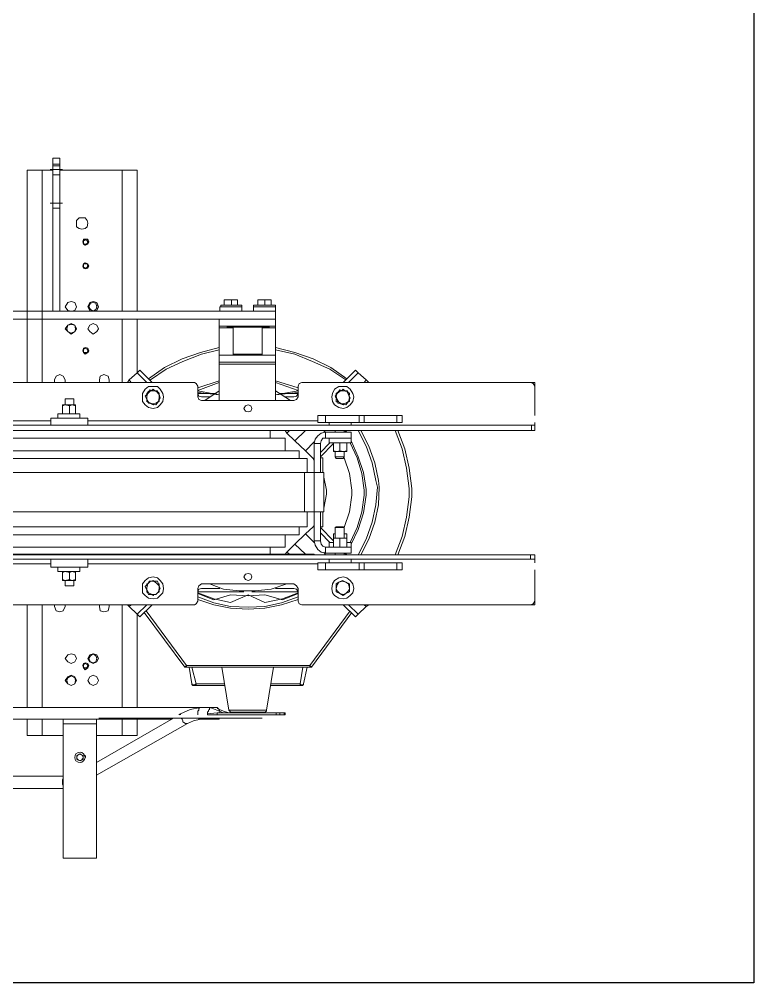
# Model space of a CAD drawing. Header units: millimetres. Extents: x 1341 to 37388, y -13954 to 1849.
# Drawn here: x 7808 to 8700, y -9904 to -8734 of the extents above; entities that cross this region are included whole.
import ezdxf

# ---------------------------------------------------------------- set-up
doc = ezdxf.new("R2010")
doc.units = ezdxf.units.MM
doc.layers.add('BARRAMENTOS', color=4, linetype='Continuous', lineweight=0)
doc.layers.add('P', color=250, linetype='Continuous', lineweight=9)

# ---------------------------------------------------------------- blocks, each defined once
blk = doc.blocks.new('TRANFORMADOR_IP00_TRAEL_VISTA_SUP')
at = {"layer": 'BARRAMENTOS'}
for p, q in [((-420.5, -279.6), (-420.5, -239.3)), ((-257.7, -239.3), (-257.7, -279.6))]:
    blk.add_line(p, q, dxfattribs=at)
blk.add_lwpolyline([(-251.7, -279.6), (-420.5, -279.6), (-420.5, -239.3), (-251.7, -239.3)], close=True, dxfattribs=at)
at = {"layer": 'P', "color": 3, "linetype": 'Continuous', "lineweight": 5}
for p, q in [((0, -532.3), (0, 473.5)), ((47.5, -532.3), (47.5, 473.5)), ((-63.1, -224.5), (-63.1, 164.6)), ((110.6, 164.6), (110.6, -224.5)), ((-321.1, -49.9), (-321.1, -239.3)), ((-251.7, -242.3), (-251.7, -68.1)), ((-237.8, -67.3), (-237.8, -406.2)), ((-271.6, -195.6), (-251.7, -195.6)), ((-271.6, -239.3), (-271.6, -195.6)), ((-237.8, -195.6), (-112.8, -195.6)), ((157, -195.6), (233.9, -195.6)), ((233.9, -195.6), (415, -195.6)), ((415, -213.8), (415, -195.6)), ((-271.6, -213.8), (-251.7, -213.8)), ((-237.8, -213.8), (-112.8, -213.8)), ((157, -213.8), (233.9, -213.8)), ((233.9, -213.8), (415, -213.8)), ((415, -226.6), (415, -213.8)), ((-114.9, -228.7), (-112.8, -228.7)), ((-72.7, -259.7), (-72.7, -233)), ((-72.7, -233), (-67.3, -233)), ((-67.3, -224.5), (-67.3, -269.4)), ((-67.3, -224.5), (-57.7, -224.5)), ((105.2, -224.5), (113.8, -224.5)), ((113.8, -224.5), (113.8, -269.4)), ((113.8, -233), (119.1, -233)), ((119.1, -259.7), (119.1, -233)), ((157, -228.7), (160.2, -228.7)), ((429.4, -226.6), (243.6, -226.6)), ((368.5, -226.6), (368.5, -235.2)), ((368.5, -226.6), (368.5, -235.2)), ((374.9, -223.4), (374.9, -238.4)), ((374.9, -223.4), (374.9, -238.4)), ((409.1, -226.6), (409.1, -235.2)), ((409.1, -226.6), (409.1, -235.2)), ((415.5, -223.4), (415.5, -238.4)), ((415.5, -223.4), (415.5, -238.4)), ((420.3, -226.6), (420.3, -235.2)), ((420.3, -226.6), (420.3, -235.2)), ((422, -226.6), (422, -235.2)), ((422, -226.6), (422, -235.2)), ((429.4, -235.2), (429.4, -226.6)), ((-202.6, -243.7), (-206.8, -243.7)), ((-112.8, -241.6), (-114.9, -241.6)), ((-89.8, -241.6), (-83.4, -241.6)), ((-89.8, -241.6), (-89.8, -252.3)), ((-83.4, -250.1), (-83.4, -241.6)), ((-73.8, -238.4), (-72.7, -238.4)), ((-72.7, -241.6), (-73.8, -246.9)), ((129.8, -241.6), (137.3, -241.6)), ((137.3, -241.6), (137.3, -252.3)), ((160.2, -241.6), (157, -241.6)), ((224.3, -243.7), (221.1, -243.7)), ((243.6, -235.2), (429.4, -235.2)), ((415, -311.1), (415, -235.2)), ((-301.6, -257.9), (-300.5, -255.8)), ((-300.5, -255.8), (-298.5, -255.8)), ((-300.5, -255.8), (-298.5, -255.8)), ((-298.5, -255.8), (-296, -255.8)), ((-296, -255.8), (-295, -257.4)), ((-295, -257.4), (-294, -259.4)), ((-83.4, -252.3), (-89.8, -252.3)), ((-73.8, -254.4), (-72.7, -254.4)), ((119.1, -246.9), (128.8, -246.9)), ((137.3, -252.3), (129.8, -252.3)), ((-298.5, -266.4), (-296, -266.4)), ((-294, -259.4), (-295, -261.4)), ((-67.3, -259.7), (-72.7, -259.7)), ((119.1, -259.7), (113.8, -259.7)), ((-304.3, -279.6), (-250.7, -373.1)), ((-271.6, -329.2), (-271.6, -279.6)), ((-251.7, -371.4), (-251.7, -279.6)), ((-175.8, -280.1), (-180.1, -280.1)), ((-57.7, -269.4), (-67.3, -269.4)), ((-63.1, -548.4), (-63.1, -269.4)), ((113.8, -269.4), (105.2, -269.4)), ((110.6, -269.4), (110.6, -548.4)), ((251, -280.1), (246.8, -280.1)), ((-250.7, -282.6), (-250.7, -481)), ((-114.9, -283.3), (-112.8, -283.3)), ((157, -283.3), (160.2, -283.3)), ((-112.8, -295), (-114.9, -295)), ((160.2, -295), (157, -295)), ((-271.6, -311.1), (-251.7, -311.1)), ((-237.8, -311.1), (-112.8, -311.1)), ((157, -311.1), (233.9, -311.1)), ((243.6, -311.1), (415, -311.1)), ((-112.8, -317.5), (-114.9, -319.6)), ((160.2, -319.6), (157, -317.5)), ((-271.6, -329.2), (-251.7, -329.2)), ((-237.8, -329.2), (-124.5, -329.2)), ((-95.1, -341), (-90.9, -338.8)), ((-90.9, -338.8), (-87.7, -342.1)), ((136.2, -341), (140.5, -338.8)), ((140.5, -338.8), (143.7, -342.1)), ((168.7, -329.2), (157, -341)), ((168.7, -329.2), (233.9, -329.2)), ((-186.5, -389.1), (-120.3, -339.9)), ((-100.5, -343.1), (-95.1, -341)), ((-100.5, -347.4), (-100.5, -343.1)), ((130.9, -347.4), (132, -343.1)), ((132, -343.1), (136.2, -341)), ((-246.4, -379.9), (-245.3, -381.6)), ((-188.7, -392.3), (-209, -395.5)), ((-209, -400.8), (-188.7, -395.5)), ((-188.7, -386.9), (-188.7, -389.1)), ((-186.5, -538.7), (-186.5, -389.1)), ((-237.8, -406.2), (-237.8, -417.9)), ((-211.1, -400.8), (-211.1, -436.1)), ((-209, -435), (-209, -400.8)), ((-97.3, -458.6), (-97.3, -403)), ((-93, -407.3), (-93, -429.7)), ((-87.7, -407.3), (-87.7, -519.5)), ((135.2, -519.5), (135.2, -407.3)), ((139.4, -417.9), (139.4, -407.3)), ((142, -428.6), (144.8, -403)), ((142, -428.6), (146.9, -403)), ((143.7, -403), (143.7, -425.4)), ((157, -428.6), (147.4, -403)), ((159.1, -428.6), (150.6, -403)), ((-251.7, -425.4), (-251.7, -417.9)), ((-245.3, -414.7), (-244.3, -426.5)), ((-237.8, -417.9), (-244.3, -434)), ((-237.8, -417.9), (-237.8, -425.4)), ((135.2, -411.5), (146.9, -428.6)), ((-244.3, -426.5), (-244.3, -498.1)), ((135.2, -428.6), (179.4, -428.6)), ((179.4, -428.6), (181.6, -428.6)), ((225.4, -428.6), (190.1, -428.6)), ((223.3, -428.6), (223.3, -445.7)), ((243.6, -429.7), (248.9, -429.7)), ((248.9, -429.7), (248.9, -456.4)), ((248.9, -430.8), (251, -430.8)), ((251, -430.8), (251, -456.4)), ((-243.2, -442.5), (-243.2, -484.2)), ((-241.1, -486.4), (-241.1, -440.4)), ((224.3, -448.9), (224.3, -438.3)), ((224.3, -438.3), (225.4, -438.3)), ((224.3, -439.3), (224.3, -438.3)), ((224.3, -447.9), (224.3, -439.3)), ((257.5, -447.9), (257.5, -443.6)), ((191.2, -445.7), (191.2, -481)), ((224.3, -448.9), (224.3, -447.9)), ((224.3, -477.8), (224.3, -447.9)), ((225.4, -448.9), (224.3, -448.9)), ((-244.3, -456.4), (-243.2, -456.4)), ((248.9, -456.4), (243.6, -456.4)), ((251, -456.4), (248.9, -456.4)), ((-243.2, -470.3), (-244.3, -470.3)), ((-97.3, -524.8), (-97.3, -468.2)), ((224.3, -489.6), (224.3, -477.8)), ((224.3, -477.8), (225.4, -477.8)), ((224.3, -478.9), (224.3, -477.8)), ((224.3, -488.5), (224.3, -478.9)), ((243.6, -470.3), (248.9, -470.3)), ((248.9, -470.3), (251, -470.3)), ((248.9, -470.3), (248.9, -497)), ((251, -470.3), (251, -497)), ((-188.7, -494.9), (-241.1, -486.4)), ((-51.3, -490.6), (-42.8, -490.6)), ((98.8, -490.6), (89.2, -490.6)), ((224.3, -481), (191.2, -481)), ((223.3, -481), (223.3, -497)), ((224.3, -489.6), (224.3, -488.5)), ((225.4, -489.6), (224.3, -489.6)), ((-246.4, -498.1), (-244.3, -498.1)), ((-244.3, -498.1), (-244.3, -502.4)), ((-244.3, -502.4), (-244.3, -507.7)), ((-211.1, -491.7), (-211.1, -527)), ((-209, -527), (-209, -491.7)), ((-93, -497), (-93, -519.5)), ((135.2, -497), (179.4, -497)), ((146.9, -497), (135.2, -515.2)), ((146.9, -524.8), (142, -497)), ((144.8, -524.8), (142, -497)), ((143.7, -502.4), (143.7, -524.8)), ((147.4, -524.8), (157, -497)), ((150.6, -524.8), (159.1, -497)), ((190.1, -497), (223.3, -497)), ((248.9, -497), (243.6, -497)), ((251, -497), (248.9, -497)), ((-246.4, -507.7), (-246.4, -508.8)), ((-244.3, -508.8), (-246.4, -508.8)), ((-244.3, -507.7), (-244.3, -508.8)), ((-51.3, -508.8), (-49.2, -510.9)), ((-51.3, -514.1), (-49.2, -510.9)), ((95.6, -510.9), (98.8, -508.8)), ((139.4, -519.5), (139.4, -508.8)), ((-39.5, -520.6), (-26.7, -533.4)), ((-27.8, -525.9), (-18.2, -525.9)), ((74.2, -533.4), (86, -520.6)), ((98.8, -533.4), (86, -520.6)), ((-211.1, -527), (-209, -527)), ((-188.7, -530.2), (-209, -527)), ((-209, -531.2), (-188.7, -535.5)), ((-37.4, -544.1), (-26.7, -533.4)), ((47.5, -532.3), (47.5, -544.1)), ((-188.7, -538.7), (-188.7, -540.9)), ((-120.3, -587.9), (-186.5, -538.7)), ((-4.3, -544.1), (-35.3, -544.1)), ((-18.2, -543), (-16, -544.1)), ((-4.3, -544.1), (0, -544.1)), ((0, -544.1), (47.5, -544.1)), ((47.5, -544.1), (51.8, -544.1)), ((47.5, -544.1), (47.5, -555.8)), ((82.8, -544.1), (51.8, -544.1)), ((62.5, -544.1), (64.6, -543)), ((65.7, -544.1), (64.6, -543)), ((-70.5, -598.6), (-70.5, -558)), ((-62, -598.6), (-62, -558)), ((-52.4, -558), (-49.2, -555.8)), ((-37.4, -563.3), (-25.7, -551.6)), ((-35.3, -567.6), (-19.2, -551.6)), ((0, -551.6), (-35.3, -551.6)), ((82.8, -551.6), (47.5, -551.6)), ((82.8, -567.6), (66.8, -551.6)), ((83.9, -563.3), (72.1, -551.6)), ((98.8, -558), (96.7, -555.8)), ((108.4, -558), (108.4, -598.6)), ((117, -558), (117, -598.6)), ((-99.4, -575.1), (-97.3, -570.8)), ((-97.3, -570.8), (-93, -570.8)), ((-97.3, -570.8), (-93, -570.8)), ((-93, -570.8), (-87.7, -570.8)), ((-87.7, -570.8), (-85.5, -574)), ((-70.5, -567.6), (-70.5, -571.9)), ((-70.5, -574), (-70.5, -568.7)), ((-70.5, -579.3), (-70.5, -571.9)), ((-62, -562.2), (-57.7, -562.2)), ((-52.4, -569.7), (-50.2, -569.7)), ((-42.8, -562.2), (-37.4, -562.2)), ((-37.4, -567.6), (-37.4, -562.2)), ((-32.1, -569.7), (-19.2, -569.7)), ((-19.2, -569.7), (-18.2, -570.8)), ((-19.2, -569.7), (-19.2, -580.4)), ((-18.2, -570.8), (-18.2, -579.3)), ((64.6, -570.8), (66.8, -569.7)), ((64.6, -570.8), (64.6, -579.3)), ((66.8, -569.7), (73.2, -569.7)), ((66.8, -569.7), (66.8, -580.4)), ((73.2, -579.3), (73.2, -571.9)), ((83.9, -562.2), (89.2, -562.2)), ((83.9, -589), (83.9, -562.2)), ((96.7, -569.7), (98.8, -569.7)), ((105.2, -562.2), (108.4, -562.2)), ((117, -566.5), (117, -567.6)), ((117, -567.6), (117, -566.5)), ((130.9, -577.2), (132, -572.9)), ((132, -572.9), (136.2, -571.9)), ((136.2, -571.9), (140.5, -569.7)), ((140.5, -569.7), (143.7, -571.9)), ((-127.7, -594.3), (-112.8, -579.3)), ((-85.5, -574), (-83.4, -578.3)), ((-83.4, -578.3), (-85.5, -582.6)), ((-70.5, -582.6), (-70.5, -577.2)), ((-70.5, -583.6), (-70.5, -579.3)), ((-50.2, -580.4), (-52.4, -580.4)), ((-52.4, -583.6), (-50.2, -581.5)), ((-37.4, -589), (-37.4, -583.6)), ((-32.1, -583.6), (-32.1, -579.3)), ((-19.2, -580.4), (-32.1, -580.4)), ((-18.2, -579.3), (-19.2, -580.4)), ((66.8, -580.4), (64.6, -579.3)), ((73.2, -580.4), (66.8, -580.4)), ((98.8, -580.4), (96.7, -580.4)), ((98.8, -583.6), (96.7, -581.5)), ((97.8, -582.6), (96.7, -582.6)), ((117, -582.6), (117, -581.5)), ((171.9, -594.3), (157, -579.3)), ((-127.7, -594.3), (-124.5, -597.5)), ((-124.5, -597.5), (-112.8, -585.8)), ((-93, -586.8), (-87.7, -586.8)), ((-57.7, -589), (-62, -589)), ((-37.4, -589), (-42.8, -589)), ((89.2, -589), (83.9, -589)), ((108.4, -589), (105.2, -589)), ((168.7, -597.5), (157, -585.8)), ((168.7, -597.5), (171.9, -594.3)), ((-124.5, -597.5), (-114.9, -607.1)), ((-114.9, -607.1), (-112.8, -605)), ((-114.9, -607.1), (-112.8, -610.3)), ((-62, -605), (-62, -644.6)), ((117, -598.6), (108.4, -598.6)), ((117, -605), (117, -598.6)), ((117, -605), (117, -644.6)), ((160.2, -607.1), (157, -605)), ((157, -610.3), (160.2, -607.1)), ((160.2, -607.1), (168.7, -597.5)), ((-62, -651), (-62, -644.6)), ((117, -651), (117, -644.6)), ((-112.8, -812.1), (-112.8, -806.7)), ((98.8, -806.7), (98.8, -812.1)), ((-112.8, -812.1), (-108.5, -812.1)), ((-70.5, -812.1), (-108.5, -812.1)), ((-57.7, -812.1), (-62, -812.1)), ((105.2, -812.1), (108.4, -812.1)), ((117, -812.1), (152.7, -812.1))]:
    blk.add_line(p, q, dxfattribs=at)
for points in [[(-57.7, -806.7), (-52.4, -806.7), (-52.4, 633.7)], [(-57.7, 633.7), (-57.7, -812.1), (-52.4, -812.1), (-52.4, -806.7)], [(105.2, 633.7), (98.8, 633.7), (98.8, -807.8), (105.2, -807.8), (105.2, 633.7)], [(-51.3, 485.3), (-52.4, 485.3), (-52.4, -544.1), (-51.3, -544.1), (-51.3, 485.3)], [(98.8, -544.1), (98.8, 485.3), (98.8, -544.1)], [(0, 476.7), (-18.2, 476.7), (-18.2, -535.5), (0, -535.5)], [(47.5, 476.7), (64.6, 476.7), (64.6, -535.5), (47.5, -535.5)], [(-27.8, -525.9), (-27.8, 467.1), (-18.2, 467.1)], [(64.6, -525.9), (74.2, -525.9), (74.2, 467.1)], [(-27.8, 450), (-42.8, 450), (-42.8, -508.8), (-27.8, -508.8)], [(74.2, -508.8), (89.2, -508.8), (89.2, 450), (74.2, 450)], [(243.6, 439.3), (233.9, 439.3), (233.9, -497), (243.6, -497), (243.6, 439.3)], [(-336.1, -239.3), (-336.1, -49.9)], [(-93, -90.9), (-108.5, -90.9), (-111.7, -91.9), (-112.8, -95.1), (-112.8, -398.7), (-111.7, -400.8), (-108.5, -403), (-93, -403)], [(139.4, -403), (152.7, -403), (155.9, -400.8), (157, -398.7), (157, -95.1), (155.9, -91.9), (152.7, -90.9), (139.4, -90.9)], [(-114.9, -228.7), (-120.3, -230.9), (-121.3, -235.2), (-120.3, -239.4), (-114.9, -241.6)], [(160.2, -241.6), (164.5, -239.4), (166.6, -235.2), (164.5, -230.9), (160.2, -228.7)], [(-324.5, -239.3), (-325.4, -238.4), (-330.8, -238.4), (-332.6, -239.3)], [(-204.7, -241.6), (-209, -244.8), (-211.1, -249.1), (-209, -253.3), (-204.7, -255.5), (-200.4, -253.3), (-198.3, -249.1), (-200.4, -244.8), (-204.7, -241.6)], [(-204.7, -243.7), (-209, -244.8), (-211.1, -249.1), (-209, -253.3), (-204.7, -254.4), (-201.5, -253.3), (-199.4, -249.1), (-201.5, -244.8), (-204.7, -243.7)], [(-178, -241.6), (-182.3, -244.8), (-184.4, -249.1), (-182.3, -253.3), (-178, -255.5), (-173.7, -253.3), (-172.6, -249.1), (-173.7, -244.8), (-178, -241.6)], [(-82.3, -238.4), (-83.4, -238.4), (-83.4, -241.6)], [(-82.3, -238.4), (-83.4, -241.6), (-82.3, -246.9)], [(-72.7, -241.6), (-73.8, -238.4), (-82.3, -238.4)], [(129.8, -241.6), (128.8, -238.4), (119.1, -238.4)], [(119.1, -238.4), (119.1, -241.6), (119.1, -246.9)], [(128.8, -238.4), (129.8, -238.4), (129.8, -241.6)], [(129.8, -241.6), (128.8, -246.9), (129.8, -250.1), (129.8, -241.6)], [(222.2, -241.6), (219, -244.8), (215.8, -249.1), (219, -253.3), (222.2, -255.5), (226.5, -253.3), (228.6, -249.1), (226.5, -244.8), (222.2, -241.6)], [(222.2, -243.7), (219, -244.8), (216.8, -249.1), (219, -253.3), (222.2, -254.4), (226.5, -253.3), (227.5, -249.1), (226.5, -244.8), (222.2, -243.7)], [(248.9, -241.6), (244.6, -244.8), (243.6, -249.1), (244.6, -253.3), (248.9, -255.5), (254.3, -253.3), (255.3, -249.1), (254.3, -244.8), (248.9, -241.6)], [(-298.5, -253.3), (-301, -253.8), (-302.6, -254.8), (-304.1, -257.4), (-304.6, -259.9), (-304.1, -261.9), (-302.6, -263.9), (-301, -265.4), (-298.5, -265.9), (-296, -265.4), (-294, -263.9), (-292.5, -261.9), (-292, -259.9), (-292.5, -257.4), (-294, -254.8), (-296, -253.8), (-298.5, -253.3)], [(-298.5, -255.8), (-300, -256.3), (-301.6, -257.9)], [(-295, -257.4), (-296.5, -256.3), (-298.5, -255.8)], [(-295, -261.4), (-294.5, -259.4), (-295, -257.4)], [(-82.3, -246.9), (-83.4, -250.1), (-82.3, -254.4), (-73.8, -254.4), (-72.7, -250.1), (-73.8, -246.9), (-82.3, -246.9)], [(-82.3, -254.4), (-83.4, -254.4), (-83.4, -250.1)], [(119.1, -246.9), (119.1, -250.1), (119.1, -254.4), (128.8, -254.4), (129.8, -250.1)], [(128.8, -254.4), (129.8, -254.4), (129.8, -250.1)], [(350.4, -255.5), (346.2, -255.5), (344, -258.7), (343, -261.9), (344, -266.2), (346.2, -268.3), (350.4, -269.4), (353.7, -268.3), (356.9, -266.2), (356.9, -261.9), (356.9, -258.7), (353.7, -255.5), (350.4, -255.5)], [(-301.6, -257.9), (-302.1, -259.9), (-301.6, -261.4), (-300, -262.9), (-298.5, -263.4), (-296, -262.9), (-295, -261.4), (-296, -263.4), (-300.5, -263.4), (-301.6, -261.4), (-302.6, -259.9), (-301.6, -257.9)], [(-186.5, -263), (-189.7, -264), (-191.9, -266.2), (-189.7, -269.4), (-186.5, -270.4), (-184.4, -269.4), (-183.3, -266.2), (-184.4, -264), (-186.5, -263)], [(-186.5, -263), (-189.7, -264), (-190.8, -266.2), (-189.7, -269.4), (-186.5, -269.4), (-184.4, -269.4), (-183.3, -266.2), (-184.4, -264), (-186.5, -263), (-189.7, -264), (-190.8, -266.2), (-189.7, -269.4), (-186.5, -270.4), (-184.4, -269.4), (-183.3, -266.2), (-184.4, -264), (-186.5, -263)], [(-186.5, -264), (-188.7, -264), (-189.7, -266.2), (-188.7, -268.3), (-186.5, -269.4), (-185.5, -268.3), (-184.4, -266.2), (-185.5, -264), (-186.5, -264)], [(195.5, -263), (193.3, -264), (191.2, -266.2), (193.3, -269.4), (195.5, -270.4), (198.7, -269.4), (199.7, -266.2), (198.7, -264), (195.5, -263), (193.3, -264), (192.3, -266.2), (193.3, -269.4), (195.5, -269.4), (198.7, -269.4), (199.7, -266.2), (198.7, -264), (195.5, -263)], [(195.5, -263), (193.3, -264), (191.2, -266.2), (193.3, -269.4), (195.5, -270.4), (198.7, -269.4), (199.7, -266.2), (198.7, -264), (195.5, -263)], [(195.5, -264), (193.3, -264), (193.3, -266.2), (193.3, -268.3), (195.5, -269.4), (197.6, -268.3), (198.7, -266.2), (197.6, -264), (195.5, -264)], [(298.1, -263), (295.9, -264), (294.9, -266.2), (295.9, -269.4), (298.1, -270.4), (301.3, -269.4), (302.4, -266.2), (301.3, -264), (298.1, -263)], [(298.1, -263), (295.9, -264), (295.9, -266.2), (295.9, -269.4), (298.1, -269.4), (301.3, -269.4), (302.4, -266.2), (301.3, -264), (298.1, -263), (295.9, -264), (294.9, -266.2), (295.9, -269.4), (298.1, -270.4), (301.3, -269.4), (302.4, -266.2), (301.3, -264), (298.1, -263)], [(298.1, -264), (297, -264), (295.9, -266.2), (297, -268.3), (298.1, -269.4), (301.3, -268.3), (301.3, -266.2), (301.3, -264), (298.1, -264)], [(328, -263), (324.8, -264), (323.7, -266.2), (324.8, -269.4), (328, -270.4), (331.2, -269.4), (331.2, -266.2), (331.2, -264), (328, -263)], [(328, -263), (325.9, -264), (323.7, -266.2), (325.9, -269.4), (328, -269.4), (330.1, -269.4), (331.2, -266.2), (330.1, -264), (328, -263), (324.8, -264), (323.7, -266.2), (324.8, -269.4), (328, -270.4), (331.2, -269.4), (331.2, -266.2), (331.2, -264), (328, -263)], [(328, -264), (325.9, -264), (324.8, -266.2), (325.9, -268.3), (328, -269.4), (329.1, -268.3), (330.1, -266.2), (329.1, -264), (328, -264)], [(-257.1, -390.2), (-319.8, -279.6)], [(-204.7, -269.4), (-209, -271.5), (-211.1, -275.8), (-209, -280.1), (-204.7, -282.2), (-200.4, -280.1), (-198.3, -275.8), (-200.4, -271.5), (-204.7, -269.4)], [(-178, -269.4), (-182.3, -271.5), (-184.4, -275.8), (-182.3, -280.1), (-178, -282.2), (-173.7, -280.1), (-172.6, -275.8), (-173.7, -271.5), (-178, -269.4)], [(-178, -270.4), (-182.3, -272.6), (-183.3, -275.8), (-182.3, -279), (-178, -280.1), (-174.8, -279), (-172.6, -275.8), (-174.8, -272.6), (-178, -270.4)], [(222.2, -269.4), (219, -271.5), (215.8, -275.8), (219, -280.1), (222.2, -282.2), (226.5, -280.1), (228.6, -275.8), (226.5, -271.5), (222.2, -269.4)], [(248.9, -269.4), (244.6, -271.5), (243.6, -275.8), (244.6, -280.1), (248.9, -282.2), (254.3, -280.1), (255.3, -275.8), (254.3, -271.5), (248.9, -269.4)], [(248.9, -270.4), (245.7, -272.6), (243.6, -275.8), (245.7, -279), (248.9, -280.1), (253.2, -279), (254.3, -275.8), (253.2, -272.6), (248.9, -270.4)], [(-114.9, -283.3), (-120.3, -284.3), (-121.3, -288.6), (-120.3, -294), (-114.9, -295)], [(160.2, -295), (164.5, -294), (166.6, -288.6), (164.5, -284.3), (160.2, -283.3)], [(243.6, -329.2), (415, -329.2), (415, -311.1)], [(-112.8, -321.7), (-114.9, -319.6), (-124.5, -329.2), (-112.8, -341)], [(157, -321.7), (160.2, -319.6), (168.7, -329.2)], [(-122.4, -337.8), (-188.7, -386.9), (-186.5, -389.1)], [(-112.8, -347.4), (-127.7, -332.4), (-124.5, -329.2)], [(-93, -335.6), (-98.3, -335.6), (-101.5, -338.8), (-104.8, -343.1), (-105.8, -348.5), (-104.8, -353.8), (-101.5, -357), (-98.3, -360.2), (-93, -361.3), (-87.7, -360.2), (-83.4, -357), (-80.2, -353.8), (-79.1, -348.5), (-80.2, -343.1), (-83.4, -338.8), (-87.7, -335.6), (-93, -335.6)], [(139.4, -335.6), (134.1, -335.6), (129.8, -338.8), (126.6, -343.1), (125.5, -348.5), (126.6, -353.8), (129.8, -357), (134.1, -360.2), (139.4, -361.3), (143.7, -360.2), (149.1, -357), (152.3, -353.8), (152.3, -348.5), (152.3, -343.1), (149.1, -338.8), (143.7, -335.6), (139.4, -335.6)], [(157, -347.4), (171.9, -332.4), (168.7, -329.2)], [(-100.5, -346.3), (-101.5, -348.5), (-100.5, -349.5)], [(-95.1, -341), (-98.3, -343.1), (-100.5, -347.4)], [(-87.7, -342.1), (-84.4, -344.2), (-84.4, -349.5), (-84.4, -353.8), (-89.8, -355.9), (-93, -357), (-97.3, -354.9), (-100.5, -351.7), (-100.5, -347.4)], [(-100.5, -347.4), (-100.5, -351.7), (-97.3, -354.9), (-93, -355.9), (-89.8, -355.9), (-86.6, -352.7), (-84.4, -349.5)], [(-98.3, -342.1), (-97.3, -341), (-94.1, -341)], [(-87.7, -342.1), (-91.9, -341), (-95.1, -341)], [(-86.6, -343.1), (-87.7, -341), (-89.8, -341)], [(-84.4, -349.5), (-84.4, -345.3), (-87.7, -342.1)], [(-84.4, -350.6), (-83.4, -348.5), (-84.4, -346.3)], [(143.7, -342.1), (148, -344.2), (146.9, -349.5), (146.9, -353.8), (142.6, -355.9), (138.4, -357), (134.1, -354.9), (129.8, -351.7), (130.9, -347.4)], [(130.9, -346.3), (129.8, -348.5), (130.9, -349.5)], [(136.2, -341), (133, -343.1), (130.9, -347.4)], [(130.9, -347.4), (132, -351.7), (134.1, -354.9), (138.4, -355.9), (142.6, -355.9), (145.9, -352.7), (146.9, -349.5)], [(133, -342.1), (134.1, -341), (137.3, -341)], [(143.7, -342.1), (140.5, -341), (136.2, -341)], [(145.9, -343.1), (143.7, -341), (141.6, -341)], [(146.9, -349.5), (146.9, -345.3), (143.7, -342.1)], [(146.9, -350.6), (149.1, -348.5), (146.9, -346.3)], [(196.5, -428.6), (191.2, -407.3), (182.6, -384.8), (173, -364.5), (160.2, -345.3)], [(199.7, -428.6), (193.3, -406.2), (185.8, -383.7), (175.2, -362.4), (161.3, -343.1)], [(-98.3, -353.8), (-97.3, -355.9), (-95.1, -355.9)], [(-87.7, -354.9), (-87.7, -355.9), (-90.9, -355.9)], [(133, -353.8), (134.1, -355.9), (136.2, -355.9)], [(144.8, -354.9), (143.7, -355.9), (141.6, -355.9)], [(-250.7, -382.7), (-251.7, -383.7), (-253.9, -384.8), (-254.9, -384.8), (-256, -385.9), (-257.1, -388), (-257.1, -388), (-257.1, -389.1), (-257.1, -390.2)], [(-245.3, -381.6), (-245.3, -381.6), (-246.4, -381.6)], [(-245.3, -381.6), (-240, -393.4), (-237.8, -406.2)], [(-251.7, -406.2), (-253.9, -397.6), (-257.1, -390.2)], [(-209, -395.5), (-211.1, -396.6), (-211.1, -398.7)], [(-209, -400.8), (-210.1, -398.7), (-210.1, -395.5), (-209, -395.5)], [(-186.5, -389.1), (-188.7, -389.1), (-188.7, -538.7), (-186.5, -538.7)], [(-250.7, -404), (-251.7, -404), (-251.7, -404), (-251.7, -406.2)], [(-250.7, -421.2), (-251.7, -417.9), (-251.7, -406.2)], [(-237.8, -406.2), (-237.8, -405.1), (-238.9, -404), (-240, -404), (-241.1, -404), (-242.1, -403), (-246.4, -403)], [(-211.1, -398.7), (-211.1, -400.8), (-209, -400.8)], [(-106.4, -403), (-112.8, -422.2), (-117.1, -442.5), (-118.1, -463.9)], [(-103.2, -403), (-110.6, -422.2), (-114.9, -442.5), (-116, -463.9)], [(-98.3, -403), (-105.8, -422.2), (-110.1, -442.5), (-101, -463.9)], [(-99.4, -403), (-106.9, -422.2), (-101, -442.5), (-102.1, -463.9)], [(-93, -407.3), (-94.1, -404), (-97.3, -403)], [(-87.7, -407.3), (-89.8, -404), (-93, -403)], [(139.4, -403), (136.2, -404), (135.2, -407.3)], [(143.7, -403), (140.5, -404), (139.4, -407.3)], [(-250.7, -416.3), (-251.7, -416.9), (-251.7, -416.9), (-251.7, -417.9)], [(-246.4, -426.5), (-246.4, -414.7), (-245.3, -414.7)], [(-237.8, -417.9), (-237.8, -417.9), (-238.9, -416.9), (-240, -416.9), (-241.1, -415.8), (-242.1, -415.8), (-243.2, -414.7), (-245.3, -414.7)], [(-87.7, -416.9), (-94.1, -434), (-96.2, -453.2), (-96.2, -472.5), (-94.1, -491.7), (-87.7, -510.9)], [(-250.7, -428.6), (-251.7, -428.6), (-251.7, -427.6), (-251.7, -425.4)], [(-250.7, -429), (-251.7, -426.5)], [(-244.3, -426.5), (-246.4, -426.5), (-246.4, -498.1)], [(-238.9, -426.5), (-242.1, -434), (-244.3, -440.4)], [(-237.8, -425.4), (-237.8, -426.5), (-238.9, -427.6), (-240, -428.6), (-241.1, -428.6), (-242.1, -429.7), (-243.2, -429.7)], [(-188.7, -431.8), (-241.1, -440.4), (-242.1, -441.5), (-243.2, -442.5)], [(179.4, -428.6), (179.4, -497), (181.6, -497)], [(190.1, -428.6), (181.6, -428.6), (181.6, -497), (190.1, -497), (190.1, -428.6)], [(233.9, -428.6), (233.9, -497), (223.3, -497)], [(233.9, -428.6), (225.4, -428.6), (225.4, -497)], [(257.5, -439.3), (257.5, -435), (251, -435)], [(251, -451.1), (257.5, -451.1), (257.5, -447.9), (257.5, -439.3)], [(251, -443.6), (257.5, -443.6), (257.5, -439.3)], [(257.5, -435), (257.5, -435), (257.5, -439.3)], [(224.3, -445.7), (190.1, -445.7), (190.1, -446.8)], [(257.5, -451.1), (257.5, -451.1), (257.5, -447.9)], [(-118.1, -463.9), (-117.1, -484.2), (-112.8, -504.5), (-106.4, -524.8)], [(-116, -463.9), (-114.9, -484.2), (-110.6, -504.5), (-103.2, -524.8)], [(-101, -463.9), (-110.1, -484.2), (-105.8, -505.6), (-98.3, -524.8)], [(-102.1, -463.9), (-101, -484.2), (-106.9, -505.6), (-99.4, -524.8)], [(-79.1, -458.6), (-82.3, -460.7), (-83.4, -463.9), (-82.3, -467.1), (-79.1, -468.2), (-75.9, -467.1), (-74.8, -463.9), (-75.9, -460.7), (-79.1, -458.6)], [(125.5, -458.6), (122.3, -460.7), (121.3, -463.9), (122.3, -467.1), (125.5, -468.2), (128.8, -467.1), (129.8, -463.9), (128.8, -460.7), (125.5, -458.6)], [(257.5, -478.9), (257.5, -475.7), (251, -475.7)], [(257.5, -475.7), (257.5, -475.7), (257.5, -478.9)], [(257.5, -484.2), (257.5, -478.9), (257.5, -487.4)], [(-243.2, -484.2), (-242.1, -486.4), (-241.1, -486.4)], [(190.1, -479.9), (190.1, -481), (191.2, -481)], [(257.5, -487.4), (257.5, -484.2), (251, -484.2)], [(251, -491.7), (257.5, -491.7), (257.5, -487.4)], [(257.5, -491.7), (257.5, -491.7), (257.5, -487.4)], [(-244.3, -502.4), (-246.4, -502.4), (-246.4, -498.1)], [(-244.3, -507.7), (-246.4, -507.7), (-246.4, -502.4)], [(160.2, -582.6), (173, -563.3), (182.6, -541.9), (191.2, -520.6), (196.5, -497)], [(161.3, -583.6), (175.2, -564.4), (185.8, -543), (193.3, -520.6), (199.7, -497)], [(-51.3, -533.4), (-39.5, -520.6), (-49.2, -510.9)], [(98.8, -514.1), (95.6, -510.9), (86, -520.6)], [(-93, -524.8), (-108.5, -524.8), (-111.7, -525.9), (-112.8, -529.1), (-112.8, -806.7), (-111.7, -809.9), (-108.5, -812.1)], [(-97.3, -524.8), (-94.1, -522.7), (-93, -519.5)], [(-93, -524.8), (-89.8, -522.7), (-87.7, -519.5)], [(135.2, -519.5), (136.2, -522.7), (139.4, -524.8)], [(139.4, -519.5), (140.5, -522.7), (143.7, -524.8)], [(157, -529.1), (155.9, -525.9), (152.7, -524.8), (139.4, -524.8)], [(-211.1, -527), (-211.1, -528), (-211.1, -530.2), (-209, -531.2)], [(-209, -531.2), (-210.1, -531.2), (-210.1, -528), (-209, -527)], [(-18.2, -544.1), (-18.2, -543), (-26.7, -533.4)], [(47.5, -532.3), (0, -532.3), (0, -544.1)], [(84.9, -544.1), (74.2, -533.4), (64.6, -543)], [(152.7, -812.1), (155.9, -809.9), (157, -806.7), (157, -529.1)], [(-122.4, -590), (-188.7, -540.9), (-186.5, -538.7)], [(-62, -548.4), (-70.5, -548.4), (-70.5, -558), (-62, -558), (-62, -548.4)], [(-35.3, -551.6), (-35.3, -544.1), (-40.6, -545.1), (-46, -548.4), (-49.2, -552.6), (-50.2, -558)], [(-4.3, -544.1), (-4.3, -544.1), (0, -544.1)], [(47.5, -555.8), (0, -555.8), (0, -544.1)], [(47.5, -544.1), (51.8, -544.1), (51.8, -544.1)], [(96.7, -558), (95.6, -552.6), (92.4, -548.4), (88.1, -545.1), (82.8, -544.1), (82.8, -551.6)], [(117, -548.4), (108.4, -548.4), (108.4, -558), (117, -558), (117, -548.4)], [(-42.8, -558), (-50.2, -558), (-50.2, -589), (-42.8, -589), (-42.8, -558)], [(-35.3, -551.6), (-39.5, -552.6), (-41.7, -554.8), (-42.8, -558)], [(-18.2, -551.6), (-18.2, -554.8), (0, -554.8)], [(4.3, -555.8), (21.4, -559), (26.1, -559), (42.2, -555.8)], [(47.5, -554.8), (65.7, -554.8), (65.7, -551.6)], [(89.2, -558), (89.2, -554.8), (86, -552.6), (82.8, -551.6)], [(96.7, -558), (89.2, -558), (89.2, -589), (96.7, -589), (96.7, -558)], [(-93, -565.5), (-98.3, -566.5), (-101.5, -568.7), (-104.8, -574), (-105.8, -579.3), (-104.8, -583.6), (-101.5, -587.9), (-98.3, -591.1), (-93, -592.2), (-87.7, -591.1), (-83.4, -587.9), (-80.2, -583.6), (-79.1, -579.3), (-80.2, -574), (-83.4, -568.7), (-87.7, -566.5), (-93, -565.5)], [(-93, -570.8), (-96.2, -571.9), (-99.4, -575.1)], [(-85.5, -574), (-88.7, -571.9), (-93, -570.8)], [(-32.1, -571.9), (-32.1, -567.6), (-42.8, -567.6), (-42.8, -575.1), (-32.1, -575.1)], [(-26.7, -569.7), (-26.7, -567.6), (-32.1, -567.6)], [(-32.1, -567.6), (-32.1, -567.6), (-32.1, -571.9)], [(-32.1, -579.3), (-32.1, -571.9), (-32.1, -575.1), (-32.1, -579.3)], [(-26.7, -567.6), (-26.7, -567.6), (-26.7, -569.7)], [(83.9, -575.1), (83.9, -571.9), (83.9, -567.6), (74.2, -567.6), (73.2, -571.9), (74.2, -575.1)], [(74.2, -567.6), (73.2, -567.6), (73.2, -571.9)], [(117, -568.7), (117, -567.6), (117, -572.9)], [(117, -569.7), (117, -572.9), (117, -576.1)], [(117, -579.3), (117, -581.5), (117, -572.9)], [(139.4, -565.5), (134.1, -566.5), (129.8, -568.7), (126.6, -574), (125.5, -579.3), (126.6, -583.6), (129.8, -587.9), (134.1, -591.1), (139.4, -592.2), (143.7, -591.1), (149.1, -587.9), (152.3, -583.6), (152.3, -579.3), (152.3, -574), (149.1, -568.7), (143.7, -566.5), (139.4, -565.5)], [(143.7, -571.9), (148, -575.1), (146.9, -579.3), (146.9, -584.7), (142.6, -585.8), (138.4, -587.9), (134.1, -585.8), (129.8, -582.6), (130.9, -577.2)], [(136.2, -571.9), (133, -574), (130.9, -577.2)], [(133, -571.9), (134.1, -570.8), (137.3, -570.8)], [(143.7, -571.9), (140.5, -570.8), (136.2, -571.9)], [(145.9, -574), (143.7, -570.8), (141.6, -570.8)], [(146.9, -579.3), (146.9, -576.1), (143.7, -571.9)], [(-99.4, -575.1), (-100.5, -579.3), (-99.4, -582.6), (-96.2, -585.8), (-93, -586.8), (-87.7, -585.8), (-85.5, -582.6), (-87.7, -586.8), (-97.3, -586.8), (-99.4, -582.6), (-101.5, -579.3), (-99.4, -575.1)], [(-85.5, -582.6), (-84.4, -578.3), (-85.5, -574)], [(-42.8, -575.1), (-42.8, -583.6), (-32.1, -583.6), (-32.1, -579.3)], [(-26.7, -580.4), (-26.7, -583.6), (-32.1, -583.6)], [(-26.7, -583.6), (-26.7, -583.6), (-26.7, -580.4)], [(-19.2, -580.4), (0, -586.8), (20.3, -590), (26.1, -590), (46.4, -586.8), (65.7, -580.4)], [(83.9, -583.6), (83.9, -579.3), (83.9, -575.1), (74.2, -575.1), (73.2, -579.3), (74.2, -583.6), (83.9, -583.6)], [(74.2, -583.6), (73.2, -583.6), (73.2, -579.3)], [(117, -583.6), (117, -583.6), (117, -581.5)], [(130.9, -576.1), (129.8, -579.3), (130.9, -580.4)], [(130.9, -577.2), (132, -582.6), (134.1, -585.8), (138.4, -586.8), (142.6, -585.8), (145.9, -583.6), (146.9, -579.3)], [(133, -584.7), (134.1, -586.8), (136.2, -586.8)], [(146.9, -581.5), (149.1, -579.3), (146.9, -577.2)], [(-39.5, -589), (-21.4, -597.5), (-1.1, -603.9), (20.3, -607.1), (27.2, -607.1), (47.5, -603.9), (66.8, -597.5), (86, -589)], [(-37.4, -587.9), (-19.2, -596.5), (0, -601.8), (20.3, -605), (26.1, -605), (46.4, -601.8), (65.7, -596.5), (83.9, -587.9)], [(144.8, -585.8), (143.7, -586.8), (141.6, -586.8)], [(-62, -598.6), (-70.5, -598.6), (-70.5, -605), (-62, -605), (-62, -598.6)], [(-62, -644.6), (-70.5, -644.6), (-70.5, -605)], [(-52.4, -597.5), (-33.1, -607.1), (-12.8, -614.6), (8.6, -618.9), (29.9, -621), (37.9, -618.9), (59.3, -614.6), (79.6, -607.1), (98.8, -597.5)], [(-52.4, -600.7), (-33.1, -610.3), (-12.8, -617.8), (8.6, -622.1), (29.9, -623.2), (37.9, -622.1), (59.3, -617.8), (79.6, -610.3), (98.8, -600.7)], [(117, -605), (108.4, -605), (108.4, -598.6)], [(117, -644.6), (108.4, -644.6), (108.4, -605)], [(-52.4, -642.4), (-29.9, -651), (-6.4, -656.3), (18.2, -659.5), (28.3, -659.5), (52.9, -656.3), (76.4, -651), (98.8, -642.4)], [(-62, -651), (-70.5, -651), (-70.5, -644.6)], [(-52.4, -645.6), (-29.9, -654.2), (-6.4, -659.5), (18.2, -662.7), (28.3, -662.7), (52.9, -659.5), (76.4, -654.2), (98.8, -645.6)], [(117, -651), (108.4, -651), (108.4, -644.6)], [(98.8, -812.1), (105.2, -812.1), (105.2, -806.7)], [(152.7, -812.1), (157, -812.1), (157, -806.7)]]:
    blk.add_lwpolyline(points, dxfattribs=at)

msp = doc.modelspace()

# ---------------------------------------------------------------- linework, layer by layer
for p, q in [((8700, -7564.15), (8700, -9904.15)), ((8700, -9904.15), (2790, -9904.15))]:
    msp.add_line(p, q)

# ---------------------------------------------------------------- block references
at = {"rotation": 89.99999999999999}
msp.add_blockref('TRANFORMADOR_IP00_TRAEL_VISTA_SUP', (7622.14, -9332.24), dxfattribs=at)

doc.saveas('drawing.dxf')
